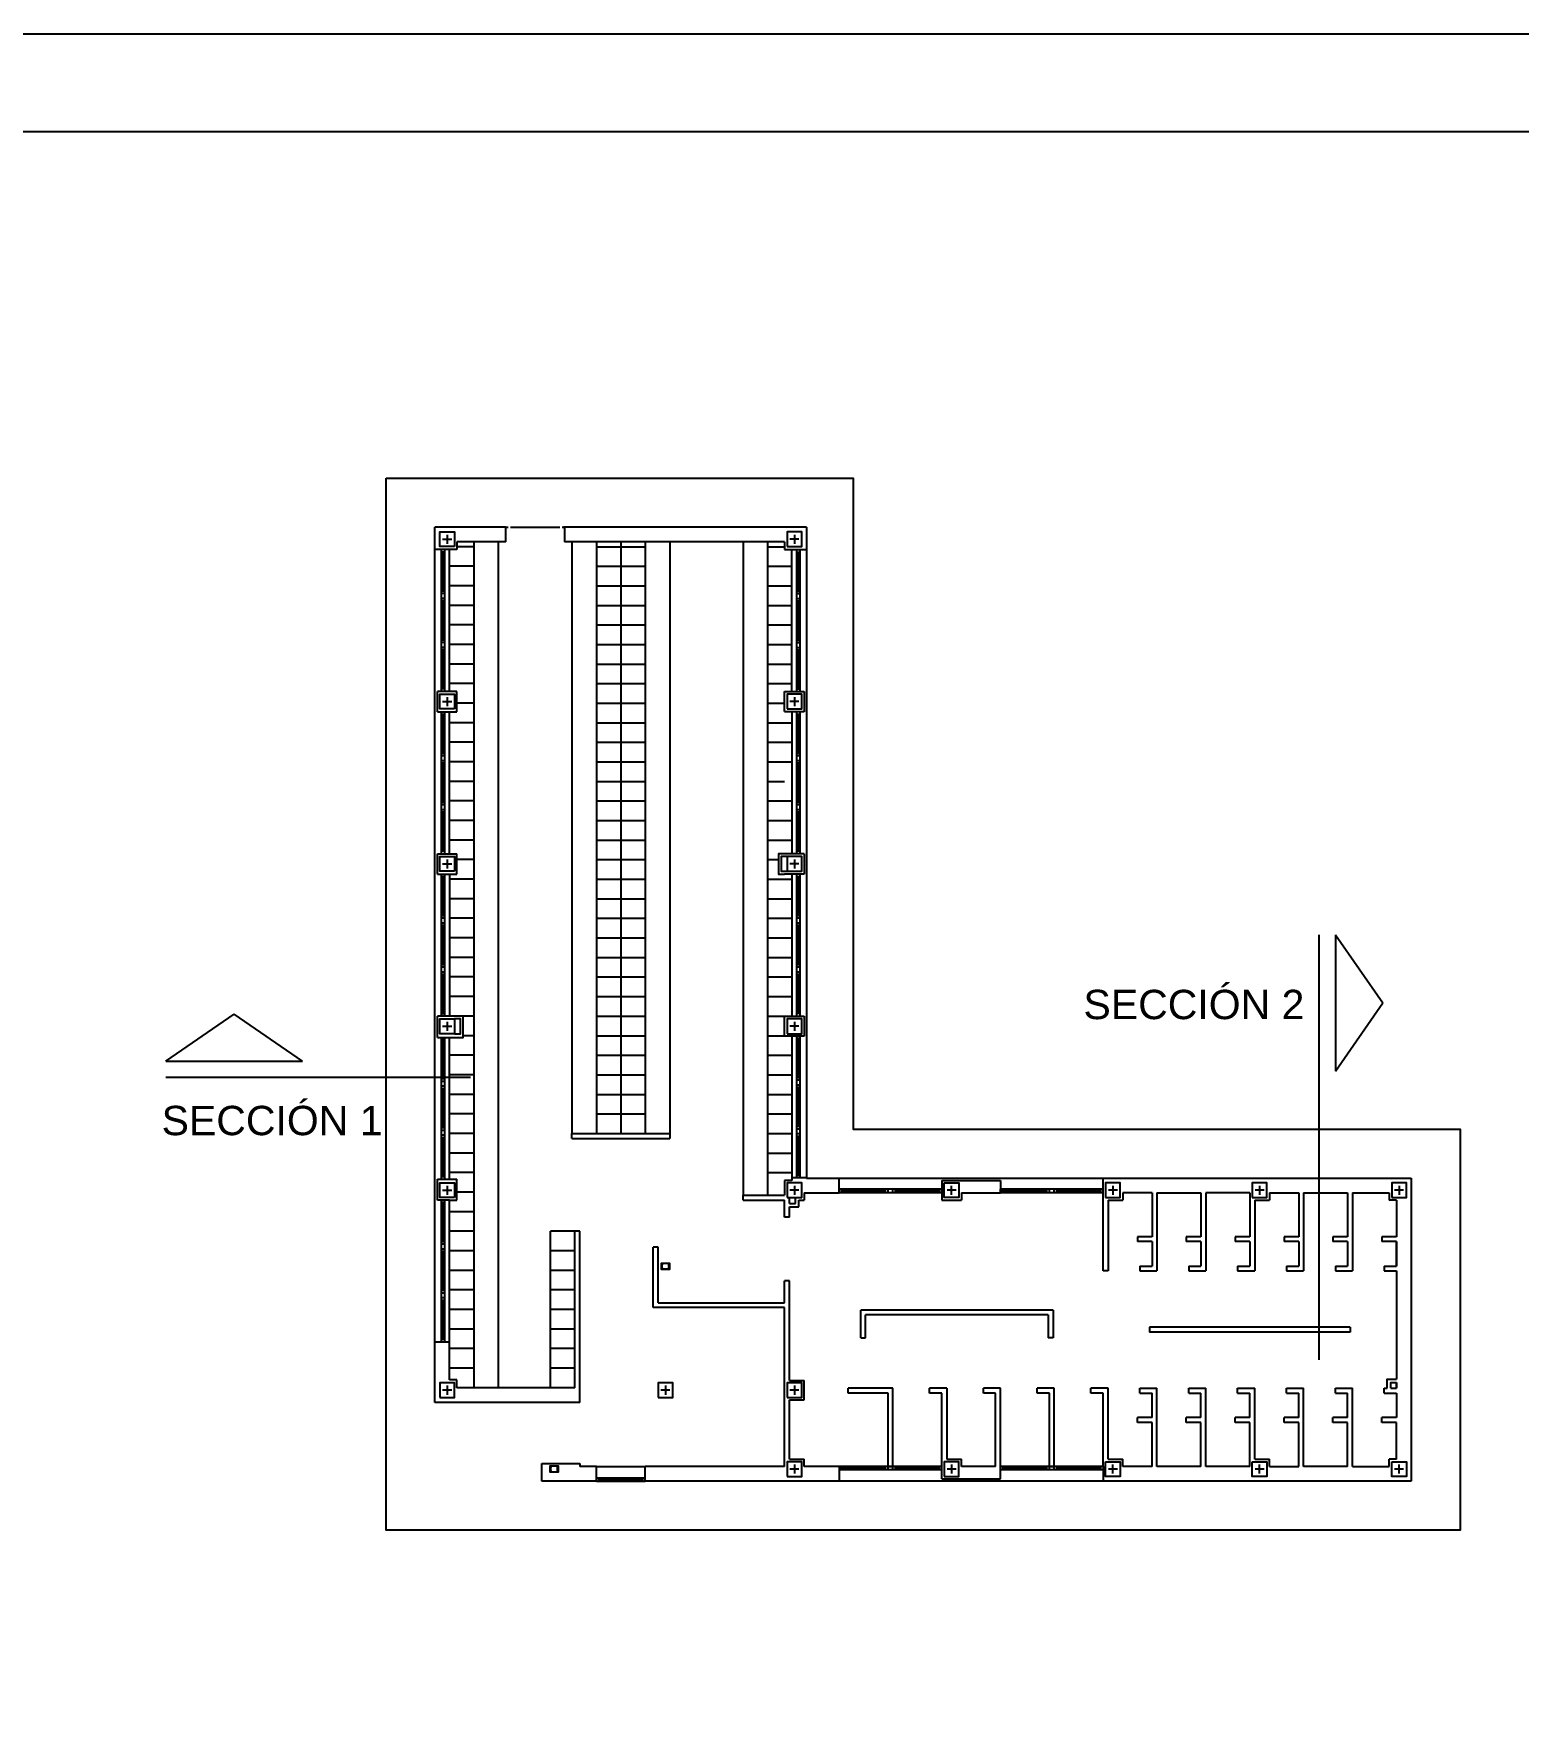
# Model space of a CAD drawing. Header units: millimetres. Extents: x 329.7 to 341.5, y 196.8 to 208.7.
# Drawn here: x 333.198 to 336.233, y 205.221 to 208.676 of the extents above; entities that cross this region are included whole.
import ezdxf
from ezdxf.enums import TextEntityAlignment as Align

# ---------------------------------------------------------------- set-up
doc = ezdxf.new("R2010")
doc.units = ezdxf.units.MM
for name, color, linetype in [('015', 1, 'Continuous'), ('07', 6, 'Continuous'), ('Albañilería', 4, 'Continuous'), ('CIANO', 4, 'Continuous'), ('LINEA', 3, 'Continuous'), ('MUROS', 2, 'Continuous'), ('PILARES', 2, 'Continuous'), ('VENTANAS', 9, 'Continuous')]:
    doc.layers.add(name, color=color, linetype=linetype)
doc.styles.add('SMALL', font='ARIAL.TTF', dxfattribs={"height": 0.1})

# ---------------------------------------------------------------- blocks, each defined once
blk = doc.blocks.new('UPN160')
blk.add_lwpolyline([(-20, 149), (-60, 152, -0.391021), (-65, 157), (-65, 160), (0, 160), (0, 0), (-65, 0), (-65, 3, -0.391021), (-60, 8), (-20, 11, 0.391021), (-10, 22), (-10, 138, 0.391021)], format="xyb", close=True)
blk = doc.blocks.new('A$C64186889')
at = {"layer": 'PILARES', "linetype": 'Continuous', "ltscale": 0.07}
for p, q in [((0.243, 0.15), (0.057, 0.15)), ((0.15, 0.243), (0.15, 0.057))]:
    blk.add_line(p, q, dxfattribs=at)
blk.add_lwpolyline([(0, 0), (0.3, 0), (0.3, 0.3), (0, 0.3)], close=True, dxfattribs=at)

msp = doc.modelspace()

# ---------------------------------------------------------------- linework, layer by layer
for p, q in [((334.098, 207.6271), (334.063, 207.6271)), ((334.698, 207.6271), (334.733, 207.6271)), ((334.098, 207.5871), (334.048, 207.5871)), ((334.698, 207.5871), (334.748, 207.5871)), ((334.098, 207.5471), (334.048, 207.5471)), ((334.698, 207.5471), (334.748, 207.5471)), ((334.098, 207.5071), (334.048, 207.5071)), ((334.698, 207.5071), (334.748, 207.5071)), ((334.098, 207.4671), (334.048, 207.4671)), ((334.698, 207.4671), (334.748, 207.4671)), ((334.098, 207.4271), (334.048, 207.4271)), ((334.698, 207.4271), (334.748, 207.4271)), ((334.098, 207.3871), (334.048, 207.3871)), ((334.698, 207.3871), (334.748, 207.3871)), ((334.098, 207.3471), (334.048, 207.3471)), ((334.698, 207.3471), (334.748, 207.3471)), ((334.098, 207.3071), (334.063, 207.3071)), ((334.698, 207.3071), (334.733, 207.3071)), ((334.098, 207.2671), (334.048, 207.2671)), ((334.698, 207.2671), (334.748, 207.2671)), ((334.098, 207.2271), (334.048, 207.2271)), ((334.698, 207.2271), (334.748, 207.2271)), ((334.098, 207.1871), (334.048, 207.1871)), ((334.698, 207.1871), (334.748, 207.1871)), ((334.098, 207.1471), (334.048, 207.1471)), ((334.698, 207.1471), (334.733, 207.1471)), ((334.098, 207.1071), (334.048, 207.1071)), ((334.698, 207.1071), (334.748, 207.1071)), ((334.098, 207.0671), (334.048, 207.0671)), ((334.098, 207.0671), (334.048, 207.0671)), ((334.698, 207.0671), (334.748, 207.0671)), ((334.098, 207.0271), (334.048, 207.0271)), ((334.098, 207.0271), (334.048, 207.0271)), ((334.698, 207.0271), (334.748, 207.0271)), ((334.098, 206.9871), (334.063, 206.9871)), ((334.698, 206.9871), (334.7205, 206.9871)), ((334.098, 206.9471), (334.048, 206.9471)), ((334.698, 206.9471), (334.748, 206.9471)), ((334.098, 206.9071), (334.048, 206.9071)), ((334.698, 206.9071), (334.748, 206.9071)), ((334.098, 206.8671), (334.048, 206.8671)), ((334.698, 206.8671), (334.748, 206.8671)), ((334.098, 206.8271), (334.048, 206.8271)), ((334.698, 206.8271), (334.748, 206.8271)), ((334.098, 206.7871), (334.048, 206.7871)), ((334.698, 206.7871), (334.748, 206.7871)), ((334.098, 206.7471), (334.048, 206.7471)), ((334.698, 206.7471), (334.748, 206.7471)), ((334.098, 206.7071), (334.048, 206.7071)), ((334.698, 206.7071), (334.748, 206.7071)), ((334.098, 206.6671), (334.048, 206.6671)), ((334.698, 206.6671), (334.733, 206.6671)), ((334.098, 206.6271), (334.0755, 206.6271)), ((334.698, 206.6271), (334.733, 206.6271)), ((334.098, 206.5871), (334.048, 206.5871)), ((334.698, 206.5871), (334.748, 206.5871)), ((334.098, 206.5471), (334.048, 206.5471)), ((334.698, 206.5471), (334.748, 206.5471)), ((334.098, 206.5071), (334.048, 206.5071)), ((334.698, 206.5071), (334.748, 206.5071)), ((334.098, 206.4671), (334.048, 206.4671)), ((334.698, 206.4671), (334.748, 206.4671)), ((334.098, 206.4271), (334.048, 206.4271)), ((334.698, 206.4271), (334.748, 206.4271)), ((334.098, 206.3871), (334.048, 206.3871)), ((334.698, 206.3871), (334.748, 206.3871)), ((334.098, 206.3471), (334.048, 206.3471)), ((334.698, 206.3471), (334.748, 206.3471)), ((334.098, 206.3071), (334.063, 206.3071)), ((334.098, 206.2671), (334.048, 206.2671)), ((334.098, 206.2271), (334.048, 206.2271)), ((334.098, 206.1871), (334.048, 206.1871)), ((334.098, 206.1471), (334.048, 206.1471)), ((334.098, 206.1071), (334.048, 206.1071)), ((334.098, 206.0671), (334.048, 206.0671)), ((334.098, 206.0271), (334.048, 206.0271)), ((334.098, 206.0271), (334.048, 206.0271)), ((334.098, 205.9871), (334.048, 205.9871)), ((334.098, 205.9471), (334.048, 205.9471))]:
    msp.add_line(p, q)
at = {"linetype": 'Continuous'}
for p, q in [((334.098, 205.9071), (334.098, 207.6372)), ((334.148, 205.9071), (334.148, 207.6372)), ((334.298, 207.6372), (334.298, 206.4271)), ((334.348, 207.6372), (334.348, 206.4271)), ((334.348, 207.6271), (334.448, 207.6271)), ((334.398, 207.6372), (334.398, 206.4271)), ((334.448, 207.6372), (334.448, 206.4271)), ((334.498, 207.6372), (334.498, 206.4271)), ((334.648, 207.6372), (334.648, 206.3009)), ((334.698, 207.6372), (334.698, 206.3009)), ((334.348, 207.5871), (334.448, 207.5871)), ((334.348, 207.5471), (334.448, 207.5471)), ((334.348, 207.5071), (334.448, 207.5071)), ((334.348, 207.4671), (334.448, 207.4671)), ((334.348, 207.4271), (334.448, 207.4271)), ((334.348, 207.3871), (334.448, 207.3871)), ((334.348, 207.3471), (334.448, 207.3471)), ((334.348, 207.3071), (334.448, 207.3071)), ((334.348, 207.2671), (334.448, 207.2671)), ((334.348, 207.2271), (334.448, 207.2271)), ((334.348, 207.1871), (334.448, 207.1871)), ((334.348, 207.1471), (334.448, 207.1471)), ((334.348, 207.1071), (334.448, 207.1071)), ((334.348, 207.0671), (334.448, 207.0671)), ((334.348, 207.0271), (334.448, 207.0271)), ((334.348, 206.9871), (334.448, 206.9871)), ((334.348, 206.9471), (334.448, 206.9471)), ((334.348, 206.9071), (334.448, 206.9071)), ((334.348, 206.8671), (334.448, 206.8671)), ((334.348, 206.8271), (334.448, 206.8271)), ((334.348, 206.7871), (334.448, 206.7871)), ((334.348, 206.7471), (334.448, 206.7471)), ((334.348, 206.7071), (334.448, 206.7071)), ((334.348, 206.6671), (334.448, 206.6671)), ((334.348, 206.6271), (334.448, 206.6271)), ((334.348, 206.5871), (334.448, 206.5871)), ((334.348, 206.5471), (334.448, 206.5471)), ((334.348, 206.5071), (334.448, 206.5071)), ((334.348, 206.4671), (334.448, 206.4671)), ((334.3043, 206.2271), (334.2543, 206.2271)), ((334.2543, 205.9071), (334.2543, 206.2271)), ((334.3043, 206.1871), (334.2543, 206.1871)), ((334.3043, 206.1471), (334.2543, 206.1471)), ((334.3043, 206.1071), (334.2543, 206.1071)), ((334.3043, 206.0671), (334.2543, 206.0671)), ((334.3043, 206.0271), (334.2543, 206.0271)), ((334.3043, 205.9871), (334.2543, 205.9871)), ((334.3043, 205.9471), (334.2543, 205.9471))]:
    msp.add_line(p, q, dxfattribs=at)
at = {"layer": '015'}
msp.add_lwpolyline([(329.6562, 196.796), (329.6562, 208.676), (341.5362, 208.676), (341.5362, 196.796)], close=True, dxfattribs=at)
at = {"layer": '07'}
msp.add_lwpolyline([(330.1562, 196.996), (330.1562, 208.476), (341.3362, 208.476), (341.3362, 196.996)], close=True, dxfattribs=at)
at = {"layer": 'Albañilería'}
for p, q in [((335.8261, 205.9641), (335.8261, 206.8336)), ((335.8598, 206.8336), (335.9561, 206.6941)), ((335.8598, 206.8336), (335.8598, 206.5545)), ((335.8598, 206.5545), (335.9561, 206.6941)), ((333.4679, 206.5751), (333.6074, 206.6714)), ((333.7469, 206.5751), (333.6074, 206.6714)), ((333.4679, 206.5751), (333.7469, 206.5751)), ((334.0904, 206.5414), (333.4679, 206.5414))]:
    msp.add_line(p, q, dxfattribs=at)
at = {"layer": 'LINEA', "linetype": 'Continuous', "ltscale": 0.07}
for p, q in [((334.163, 207.6672), (334.168, 207.6672)), ((334.1724, 207.6672), (334.2736, 207.6672)), ((334.2781, 207.6672), (334.2831, 207.6672)), ((334.018, 206.0008), (334.018, 207.6212)), ((334.048, 207.3311), (334.048, 207.6212)), ((334.748, 207.3311), (334.748, 207.6212)), ((334.778, 207.6212), (334.778, 206.3359)), ((334.048, 206.9992), (334.048, 207.2892)), ((334.748, 207.2892), (334.748, 206.9992)), ((334.048, 206.9572), (334.048, 206.6672)), ((334.748, 206.9572), (334.748, 206.6672)), ((334.048, 206.3335), (334.048, 206.6235)), ((334.748, 206.6261), (334.748, 206.3361)), ((334.8444, 206.3359), (335.3845, 206.3359)), ((334.048, 206.0008), (334.048, 206.2909)), ((334.048, 206.0008), (334.048, 206.2909)), ((334.348, 205.7459), (334.448, 205.7459))]:
    msp.add_line(p, q, dxfattribs=at)
at = {"layer": 'LINEA'}
msp.add_line((335.3845, 205.7159), (334.8444, 205.7159), dxfattribs=at)
msp.add_lwpolyline([(333.918, 207.7672), (334.873, 207.7672), (334.873, 206.4359), (336.1145, 206.4359), (336.1145, 205.6159), (333.918, 205.6159), (333.918, 207.7672)], dxfattribs=at)
at = {"layer": 'MUROS'}
for p, q in [((334.163, 207.6672), (334.018, 207.6672)), ((334.018, 207.6212), (334.018, 207.6672)), ((334.778, 207.6672), (334.2806, 207.6672)), ((334.778, 207.6672), (334.778, 207.6212)), ((334.163, 207.6372), (334.063, 207.6372)), ((334.733, 207.6372), (334.2831, 207.6372)), ((334.023, 207.2892), (334.023, 207.3311)), ((334.773, 207.3311), (334.773, 207.2892)), ((334.023, 206.9572), (334.023, 206.9992)), ((334.773, 206.9992), (334.773, 206.9572)), ((334.023, 206.6235), (334.023, 206.6672)), ((334.298, 206.4171), (334.298, 206.4271)), ((334.298, 206.4271), (334.498, 206.4271)), ((334.298, 206.4171), (334.498, 206.4171)), ((334.498, 206.4271), (334.498, 206.4171)), ((334.023, 206.2909), (334.023, 206.3335)), ((334.748, 206.3361), (334.748, 206.3309)), ((334.778, 206.3361), (334.778, 206.3359)), ((334.778, 206.3359), (334.8444, 206.3359)), ((335.3845, 206.3359), (336.0145, 206.3359)), ((335.3845, 206.1459), (335.3845, 206.3359)), ((336.0145, 206.3359), (336.0145, 205.7159)), ((334.648, 206.2909), (334.648, 206.3009)), ((334.648, 206.3009), (334.733, 206.3009)), ((334.733, 206.3309), (334.733, 206.3009)), ((334.773, 206.3059), (334.8444, 206.3059)), ((335.4245, 206.3059), (335.4245, 206.2909)), ((335.4845, 206.3059), (335.4845, 206.2159)), ((335.4945, 206.3059), (335.5845, 206.3059)), ((335.4945, 206.3059), (335.4945, 206.1459)), ((335.5845, 206.3059), (335.5845, 206.2159)), ((335.5945, 206.3059), (335.5945, 206.1459)), ((335.6845, 206.3059), (335.6845, 206.2159)), ((335.7245, 206.3059), (335.7245, 206.2909)), ((335.7245, 206.3059), (335.7845, 206.3059)), ((335.7845, 206.3059), (335.7845, 206.2159)), ((335.7945, 206.3059), (335.8845, 206.3059)), ((335.8845, 206.3059), (335.8845, 206.2159)), ((335.8945, 206.3059), (335.9695, 206.3059)), ((335.8945, 206.3059), (335.8945, 206.1459)), ((334.648, 206.2909), (334.733, 206.2909)), ((334.733, 206.2559), (334.733, 206.2909)), ((334.743, 206.2839), (334.743, 206.2959)), ((334.743, 206.2559), (334.743, 206.2769)), ((334.755, 206.2839), (334.755, 206.2959)), ((334.762, 206.2769), (334.762, 206.2909)), ((335.3945, 206.2909), (335.4245, 206.2909)), ((335.3945, 206.2909), (335.3945, 206.1459)), ((335.6945, 206.2909), (335.7245, 206.2909)), ((335.6945, 206.2909), (335.6945, 206.1459)), ((335.9845, 206.2909), (335.9845, 206.2159)), ((334.743, 206.2559), (334.733, 206.2559)), ((334.3143, 206.2275), (334.3043, 206.2275)), ((334.3043, 205.9071), (334.3043, 206.2275)), ((334.3043, 205.9071), (334.3043, 206.2275)), ((334.3143, 205.8771), (334.3143, 206.2275)), ((334.4743, 206.1949), (334.4643, 206.1949)), ((334.4643, 206.0709), (334.4643, 206.1949)), ((334.4743, 206.0809), (334.4743, 206.1949)), ((335.4845, 206.2159), (335.4545, 206.2159)), ((335.4545, 206.2159), (335.4545, 206.2059)), ((335.4845, 206.2059), (335.4545, 206.2059)), ((335.4845, 206.2059), (335.4845, 206.1559)), ((335.5845, 206.2159), (335.5545, 206.2159)), ((335.5545, 206.2159), (335.5545, 206.2059)), ((335.5845, 206.2059), (335.5545, 206.2059)), ((335.5845, 206.2059), (335.5845, 206.1559)), ((335.6845, 206.2159), (335.6545, 206.2159)), ((335.6545, 206.2159), (335.6545, 206.2059)), ((335.6845, 206.2059), (335.6545, 206.2059)), ((335.6845, 206.2059), (335.6845, 206.1559)), ((335.7845, 206.2159), (335.7545, 206.2159)), ((335.7545, 206.2159), (335.7545, 206.2059)), ((335.7845, 206.2059), (335.7545, 206.2059)), ((335.7845, 206.2059), (335.7845, 206.1559)), ((335.8845, 206.2159), (335.8545, 206.2159)), ((335.8545, 206.2159), (335.8545, 206.2059)), ((335.8845, 206.2059), (335.8545, 206.2059)), ((335.8845, 206.2059), (335.8845, 206.1559)), ((335.9845, 206.2159), (335.9545, 206.2159)), ((335.9545, 206.2159), (335.9545, 206.2059)), ((335.9845, 206.2059), (335.9545, 206.2059)), ((335.9845, 206.2059), (335.9845, 206.1559)), ((335.9845, 206.1559), (335.9845, 206.2059)), ((334.733, 206.0809), (334.733, 206.1259)), ((334.743, 206.1259), (334.733, 206.1259)), ((334.743, 205.9221), (334.743, 206.1259)), ((335.3945, 206.1459), (335.3845, 206.1459)), ((335.4595, 206.1559), (335.4845, 206.1559)), ((335.4595, 206.1559), (335.4595, 206.1459)), ((335.4595, 206.1459), (335.4945, 206.1459)), ((335.5595, 206.1559), (335.5845, 206.1559)), ((335.5595, 206.1559), (335.5595, 206.1459)), ((335.5595, 206.1459), (335.5945, 206.1459)), ((335.6595, 206.1559), (335.6845, 206.1559)), ((335.6595, 206.1559), (335.6595, 206.1459)), ((335.6595, 206.1459), (335.6945, 206.1459)), ((335.7595, 206.1559), (335.7845, 206.1559)), ((335.7595, 206.1559), (335.7595, 206.1459)), ((335.7595, 206.1459), (335.7945, 206.1459)), ((335.8595, 206.1559), (335.8845, 206.1559)), ((335.8595, 206.1559), (335.8595, 206.1459)), ((335.8595, 206.1459), (335.8945, 206.1459)), ((335.9595, 206.1559), (335.9845, 206.1559)), ((335.9595, 206.1559), (335.9595, 206.1459)), ((335.9595, 206.1459), (335.9845, 206.1459)), ((335.9845, 206.1459), (335.9845, 205.9249)), ((334.733, 206.0709), (334.4643, 206.0709)), ((334.4743, 206.0809), (334.733, 206.0809)), ((334.733, 205.7459), (334.733, 206.0709)), ((334.8887, 206.0094), (334.8887, 206.0659)), ((335.282, 206.0659), (334.8887, 206.0659)), ((334.8987, 206.0094), (334.8987, 206.0559)), ((335.272, 206.0559), (334.8987, 206.0559)), ((335.272, 206.0559), (335.272, 206.0094)), ((335.282, 206.0659), (335.282, 206.0094)), ((335.4795, 206.0309), (335.4795, 206.0209)), ((335.8895, 206.0309), (335.4795, 206.0309)), ((335.8895, 206.0209), (335.4795, 206.0209)), ((335.8895, 206.0309), (335.8895, 206.0209)), ((334.018, 205.8771), (334.018, 206.0008)), ((334.8887, 206.0094), (334.8987, 206.0094)), ((335.282, 206.0094), (335.272, 206.0094)), ((334.743, 205.9221), (334.773, 205.9221)), ((334.773, 205.8821), (334.773, 205.9221)), ((335.9845, 205.9179), (335.9845, 205.9059)), ((335.9845, 205.9059), (335.9845, 205.9179)), ((334.3043, 205.9071), (334.063, 205.9071)), ((334.9545, 205.9059), (334.8633, 205.9059)), ((334.8633, 205.8959), (334.8633, 205.9059)), ((334.9445, 205.8959), (334.8633, 205.8959)), ((334.9445, 205.7459), (334.9445, 205.8959)), ((334.9545, 205.7459), (334.9545, 205.9059)), ((335.0645, 205.9059), (335.0295, 205.9059)), ((335.0295, 205.8959), (335.0295, 205.9059)), ((335.0545, 205.8959), (335.0295, 205.8959)), ((335.0545, 205.7209), (335.0545, 205.8959)), ((335.1745, 205.9059), (335.1395, 205.9059)), ((335.1395, 205.8959), (335.1395, 205.9059)), ((335.1645, 205.8959), (335.1395, 205.8959)), ((335.1645, 205.7459), (335.1645, 205.8959)), ((335.1745, 205.7209), (335.1745, 205.9059)), ((335.2845, 205.9059), (335.2495, 205.9059)), ((335.2495, 205.8959), (335.2495, 205.9059)), ((335.2745, 205.8959), (335.2495, 205.8959)), ((335.2745, 205.7459), (335.2745, 205.8959)), ((335.2845, 205.7459), (335.2845, 205.9059)), ((335.3945, 205.9059), (335.3595, 205.9059)), ((335.3595, 205.8959), (335.3595, 205.9059)), ((335.3845, 205.8959), (335.3595, 205.8959)), ((335.3845, 205.7459), (335.3845, 205.8959)), ((335.3945, 205.7609), (335.3945, 205.9059)), ((335.4595, 205.9059), (335.4945, 205.9059)), ((335.4595, 205.8959), (335.4595, 205.9059)), ((335.4595, 205.8959), (335.4845, 205.8959)), ((335.4845, 205.8459), (335.4845, 205.8959)), ((335.4945, 205.7459), (335.4945, 205.9059)), ((335.5595, 205.9059), (335.5945, 205.9059)), ((335.5595, 205.8959), (335.5595, 205.9059)), ((335.5595, 205.8959), (335.5845, 205.8959)), ((335.5845, 205.8459), (335.5845, 205.8959)), ((335.5945, 205.7459), (335.5945, 205.9059)), ((335.6595, 205.9059), (335.6945, 205.9059)), ((335.6595, 205.8959), (335.6595, 205.9059)), ((335.6595, 205.8959), (335.6845, 205.8959)), ((335.6845, 205.8459), (335.6845, 205.8959)), ((335.6945, 205.7609), (335.6945, 205.9059)), ((335.7595, 205.9059), (335.7945, 205.9059)), ((335.7595, 205.8959), (335.7595, 205.9059)), ((335.7595, 205.8959), (335.7845, 205.8959)), ((335.7845, 205.8459), (335.7845, 205.8959)), ((335.8595, 205.9059), (335.8945, 205.9059)), ((335.8595, 205.8959), (335.8595, 205.9059)), ((335.8595, 205.8959), (335.8845, 205.8959)), ((335.8845, 205.8459), (335.8845, 205.8959)), ((335.8945, 205.7459), (335.8945, 205.9059)), ((335.9595, 205.9059), (335.9655, 205.9059)), ((335.9595, 205.8959), (335.9595, 205.9059)), ((335.9595, 205.8959), (335.9845, 205.8959)), ((335.9725, 205.9059), (335.9845, 205.9059)), ((335.9845, 205.8959), (335.9845, 205.8459)), ((334.3143, 205.8771), (334.018, 205.8771)), ((334.743, 205.8821), (334.773, 205.8821)), ((334.743, 205.7609), (334.743, 205.8821)), ((335.4845, 205.8459), (335.4545, 205.8459)), ((335.4545, 205.8359), (335.4545, 205.8459)), ((335.4845, 205.8359), (335.4545, 205.8359)), ((335.4845, 205.7459), (335.4845, 205.8359)), ((335.5845, 205.8459), (335.5545, 205.8459)), ((335.5545, 205.8359), (335.5545, 205.8459)), ((335.5845, 205.8359), (335.5545, 205.8359)), ((335.5845, 205.7459), (335.5845, 205.8359)), ((335.6845, 205.8459), (335.6545, 205.8459)), ((335.6545, 205.8359), (335.6545, 205.8459)), ((335.6845, 205.8359), (335.6545, 205.8359)), ((335.6845, 205.7459), (335.6845, 205.8359)), ((335.7845, 205.8459), (335.7545, 205.8459)), ((335.7545, 205.8359), (335.7545, 205.8459)), ((335.7845, 205.8359), (335.7545, 205.8359)), ((335.7845, 205.7459), (335.7845, 205.8359)), ((335.8845, 205.8459), (335.8545, 205.8459)), ((335.8545, 205.8359), (335.8545, 205.8459)), ((335.8845, 205.8359), (335.8545, 205.8359)), ((335.8845, 205.7459), (335.8845, 205.8359)), ((335.9845, 205.8459), (335.9545, 205.8459)), ((335.9545, 205.8359), (335.9545, 205.8459)), ((335.9845, 205.8359), (335.9545, 205.8359)), ((335.9845, 205.7609), (335.9845, 205.8359)), ((334.2366, 205.7159), (334.2366, 205.7524)), ((334.348, 205.7459), (334.3143, 205.7459)), ((334.733, 205.7459), (334.448, 205.7459)), ((334.8444, 205.7459), (334.773, 205.7459)), ((335.3945, 205.7609), (335.4245, 205.7609)), ((335.4245, 205.7459), (335.4245, 205.7609)), ((335.5845, 205.7459), (335.4945, 205.7459)), ((335.6945, 205.7609), (335.7245, 205.7609)), ((335.7245, 205.7459), (335.7245, 205.7609)), ((335.7245, 205.7459), (335.7845, 205.7459)), ((335.8845, 205.7459), (335.7945, 205.7459)), ((335.8945, 205.7459), (335.9695, 205.7459)), ((334.348, 205.7159), (334.2366, 205.7159)), ((334.8444, 205.7159), (334.448, 205.7159)), ((336.0145, 205.7159), (335.3845, 205.7159))]:
    msp.add_line(p, q, dxfattribs=at)
at = {"layer": 'MUROS', "linetype": 'Continuous', "ltscale": 0.07}
for p, q in [((334.163, 207.6372), (334.163, 207.6672)), ((334.2831, 207.6672), (334.2831, 207.6372)), ((334.063, 207.6212), (334.018, 207.6212)), ((334.063, 207.6372), (334.063, 207.6212)), ((334.733, 207.6372), (334.733, 207.6212)), ((334.733, 207.6212), (334.778, 207.6212)), ((334.063, 207.3311), (334.023, 207.3311)), ((334.063, 207.2892), (334.063, 207.3311)), ((334.733, 207.3311), (334.773, 207.3311)), ((334.733, 207.2902), (334.733, 207.3311)), ((334.023, 207.2892), (334.063, 207.2892)), ((334.773, 207.2892), (334.733, 207.2892)), ((334.023, 206.9992), (334.063, 206.9992)), ((334.063, 206.9572), (334.063, 206.9992)), ((334.773, 206.9992), (334.733, 206.9992)), ((334.023, 206.9572), (334.063, 206.9572)), ((334.773, 206.9572), (334.733, 206.9572)), ((334.063, 206.6672), (334.023, 206.6672)), ((334.063, 206.6672), (334.063, 206.6672)), ((334.733, 206.6672), (334.733, 206.6672)), ((334.733, 206.6672), (334.773, 206.6672)), ((334.733, 206.6262), (334.733, 206.6672)), ((334.773, 206.6672), (334.773, 206.6262)), ((334.023, 206.6235), (334.063, 206.6235)), ((334.063, 206.6235), (334.063, 206.6235)), ((334.773, 206.6262), (334.733, 206.6262)), ((334.733, 206.6262), (334.733, 206.6262)), ((334.023, 206.3335), (334.063, 206.3335)), ((334.063, 206.2909), (334.063, 206.3335)), ((334.778, 206.3361), (334.748, 206.3361)), ((334.8444, 206.3059), (334.8444, 206.3359)), ((334.748, 206.3309), (334.733, 206.3309)), ((334.773, 206.3059), (334.773, 206.2909)), ((335.0545, 206.3309), (335.1745, 206.3309)), ((335.0545, 206.3309), (335.0545, 206.2909)), ((335.0945, 206.3059), (335.1745, 206.3059)), ((335.0945, 206.3059), (335.0945, 206.2909)), ((335.1745, 206.3309), (335.1745, 206.3059)), ((335.4845, 206.3059), (335.4245, 206.3059)), ((335.6845, 206.3059), (335.5945, 206.3059)), ((335.7945, 206.3059), (335.7945, 206.1459)), ((335.9695, 206.3059), (335.9695, 206.2909)), ((334.048, 206.2909), (334.023, 206.2909)), ((334.048, 206.2909), (334.048, 206.2909)), ((334.048, 206.2909), (334.063, 206.2909)), ((334.743, 206.2959), (334.755, 206.2959)), ((334.743, 206.2839), (334.755, 206.2839)), ((334.743, 206.2769), (334.762, 206.2769)), ((334.762, 206.2909), (334.773, 206.2909)), ((335.0545, 206.2909), (335.0945, 206.2909)), ((335.9845, 206.2909), (335.9695, 206.2909)), ((334.018, 206.0008), (334.048, 206.0008)), ((334.048, 205.9231), (334.048, 206.0008)), ((334.063, 205.9231), (334.048, 205.9231)), ((334.063, 205.9071), (334.063, 205.9231)), ((335.0645, 205.9059), (335.0645, 205.7609)), ((335.7945, 205.7459), (335.7945, 205.9059)), ((335.9725, 205.9059), (335.9845, 205.9059)), ((334.2366, 205.7524), (334.3143, 205.7524)), ((334.3143, 205.7524), (334.3143, 205.7459)), ((334.348, 205.7159), (334.348, 205.7459)), ((334.448, 205.7159), (334.448, 205.7459)), ((334.743, 205.7609), (334.773, 205.7609)), ((334.773, 205.7459), (334.773, 205.7609)), ((334.8444, 205.7459), (334.8444, 205.7159)), ((334.9445, 205.7459), (334.9545, 205.7459)), ((335.0645, 205.7609), (335.0945, 205.7609)), ((335.0945, 205.7459), (335.0945, 205.7609)), ((335.1645, 205.7459), (335.0945, 205.7459)), ((335.2745, 205.7459), (335.2845, 205.7459)), ((335.3845, 205.7459), (335.3845, 205.7159)), ((335.4845, 205.7459), (335.4245, 205.7459)), ((335.6845, 205.7459), (335.5945, 205.7459)), ((335.9695, 205.7459), (335.9695, 205.7609)), ((335.9845, 205.7609), (335.9695, 205.7609)), ((335.0545, 205.7209), (335.1745, 205.7209))]:
    msp.add_line(p, q, dxfattribs=at)
for points in [[(334.733, 206.9992), (334.7205, 206.9992), (334.7205, 206.9572), (334.733, 206.9572)], [(334.738, 206.9932), (334.726, 206.9932), (334.726, 206.9632), (334.738, 206.9632)], [(334.058, 206.6312), (334.07, 206.6312), (334.07, 206.6612), (334.058, 206.6612)], [(334.063, 206.6235), (334.0755, 206.6235), (334.0755, 206.6672), (334.063, 206.6672)], [(335.9655, 205.9059), (335.9655, 205.9249), (335.9845, 205.9249)], [(335.9725, 205.9059), (335.9725, 205.9179), (335.9845, 205.9179)]]:
    msp.add_lwpolyline(points, dxfattribs=at)
at = {"layer": 'VENTANAS', "linetype": 'Continuous', "ltscale": 0.07}
for p, q in [((334.031, 207.3311), (334.031, 207.6212)), ((334.038, 207.6162), (334.031, 207.6162)), ((334.0345, 207.5361), (334.0345, 207.6162)), ((334.038, 207.3311), (334.038, 207.6212)), ((334.758, 207.3311), (334.758, 207.6212)), ((334.758, 207.6162), (334.765, 207.6162)), ((334.7615, 207.5361), (334.7615, 207.6162)), ((334.765, 207.3311), (334.765, 207.6212)), ((334.038, 207.5361), (334.031, 207.5361)), ((334.038, 207.5311), (334.031, 207.5311)), ((334.038, 207.5211), (334.031, 207.5211)), ((334.038, 207.5161), (334.031, 207.5161)), ((334.0345, 207.4361), (334.0345, 207.5161)), ((334.758, 207.5361), (334.765, 207.5361)), ((334.758, 207.5311), (334.765, 207.5311)), ((334.758, 207.5211), (334.765, 207.5211)), ((334.758, 207.5161), (334.765, 207.5161)), ((334.7615, 207.4361), (334.7615, 207.5161)), ((334.038, 207.4361), (334.031, 207.4361)), ((334.038, 207.4311), (334.031, 207.4311)), ((334.038, 207.4211), (334.031, 207.4211)), ((334.038, 207.4161), (334.031, 207.4161)), ((334.0345, 207.3361), (334.0345, 207.4161)), ((334.758, 207.4361), (334.765, 207.4361)), ((334.758, 207.4311), (334.765, 207.4311)), ((334.758, 207.4211), (334.765, 207.4211)), ((334.758, 207.4161), (334.765, 207.4161)), ((334.7615, 207.3361), (334.7615, 207.4161)), ((334.038, 207.3361), (334.031, 207.3361)), ((334.758, 207.3361), (334.765, 207.3361)), ((334.031, 206.9991), (334.031, 207.2892)), ((334.038, 207.2842), (334.031, 207.2842)), ((334.0345, 207.2041), (334.0345, 207.2842)), ((334.038, 206.9991), (334.038, 207.2892)), ((334.758, 206.9991), (334.758, 207.2892)), ((334.765, 207.2842), (334.758, 207.2842)), ((334.7615, 207.2041), (334.7615, 207.2842)), ((334.765, 206.9991), (334.765, 207.2892)), ((334.038, 207.2041), (334.031, 207.2041)), ((334.038, 207.1991), (334.031, 207.1991)), ((334.765, 207.2041), (334.758, 207.2041)), ((334.765, 207.1991), (334.758, 207.1991)), ((334.038, 207.1891), (334.031, 207.1891)), ((334.038, 207.1841), (334.031, 207.1841)), ((334.0345, 207.1041), (334.0345, 207.1841)), ((334.765, 207.1891), (334.758, 207.1891)), ((334.765, 207.1841), (334.758, 207.1841)), ((334.7615, 207.1041), (334.7615, 207.1841)), ((334.038, 207.1041), (334.031, 207.1041)), ((334.038, 207.0991), (334.031, 207.0991)), ((334.765, 207.1041), (334.758, 207.1041)), ((334.765, 207.0991), (334.758, 207.0991)), ((334.038, 207.0891), (334.031, 207.0891)), ((334.038, 207.0841), (334.031, 207.0841)), ((334.0345, 207.0041), (334.0345, 207.0841)), ((334.765, 207.0891), (334.758, 207.0891)), ((334.765, 207.0841), (334.758, 207.0841)), ((334.7615, 207.0041), (334.7615, 207.0841)), ((334.038, 207.0041), (334.031, 207.0041)), ((334.765, 207.0041), (334.758, 207.0041)), ((334.031, 206.6671), (334.031, 206.9572)), ((334.038, 206.6671), (334.038, 206.9572)), ((334.758, 206.6672), (334.758, 206.9572)), ((334.765, 206.6672), (334.765, 206.9572)), ((334.038, 206.9522), (334.031, 206.9522)), ((334.0345, 206.8721), (334.0345, 206.9522)), ((334.765, 206.9522), (334.758, 206.9522)), ((334.7615, 206.8722), (334.7615, 206.9522)), ((334.038, 206.8721), (334.031, 206.8721)), ((334.038, 206.8671), (334.031, 206.8671)), ((334.038, 206.8571), (334.031, 206.8571)), ((334.038, 206.8521), (334.031, 206.8521)), ((334.0345, 206.7721), (334.0345, 206.8521)), ((334.765, 206.8722), (334.758, 206.8722)), ((334.765, 206.8672), (334.758, 206.8672)), ((334.765, 206.8572), (334.758, 206.8572)), ((334.765, 206.8522), (334.758, 206.8522)), ((334.7615, 206.7722), (334.7615, 206.8522)), ((334.038, 206.7721), (334.031, 206.7721)), ((334.038, 206.7671), (334.031, 206.7671)), ((334.038, 206.7571), (334.031, 206.7571)), ((334.038, 206.7521), (334.031, 206.7521)), ((334.0345, 206.6721), (334.0345, 206.7521)), ((334.765, 206.7722), (334.758, 206.7722)), ((334.765, 206.7672), (334.758, 206.7672)), ((334.765, 206.7572), (334.758, 206.7572)), ((334.765, 206.7522), (334.758, 206.7522)), ((334.7615, 206.6722), (334.7615, 206.7522)), ((334.038, 206.6721), (334.031, 206.6721)), ((334.765, 206.6722), (334.758, 206.6722)), ((334.031, 206.3335), (334.031, 206.6235)), ((334.038, 206.6185), (334.031, 206.6185)), ((334.0345, 206.5385), (334.0345, 206.6185)), ((334.038, 206.3335), (334.038, 206.6235)), ((334.758, 206.3361), (334.758, 206.6262)), ((334.765, 206.6212), (334.758, 206.6212)), ((334.7615, 206.5411), (334.7615, 206.6212)), ((334.765, 206.3361), (334.765, 206.6262)), ((334.765, 206.5411), (334.758, 206.5411)), ((334.038, 206.5385), (334.031, 206.5385)), ((334.038, 206.5335), (334.031, 206.5335)), ((334.038, 206.5235), (334.031, 206.5235)), ((334.038, 206.5185), (334.031, 206.5185)), ((334.0345, 206.4385), (334.0345, 206.5185)), ((334.765, 206.5361), (334.758, 206.5361)), ((334.765, 206.5261), (334.758, 206.5261)), ((334.765, 206.5211), (334.758, 206.5211)), ((334.7615, 206.4411), (334.7615, 206.5211)), ((334.038, 206.4385), (334.031, 206.4385)), ((334.765, 206.4411), (334.758, 206.4411)), ((334.765, 206.4361), (334.758, 206.4361)), ((334.038, 206.4335), (334.031, 206.4335)), ((334.038, 206.4235), (334.031, 206.4235)), ((334.038, 206.4185), (334.031, 206.4185)), ((334.0345, 206.3385), (334.0345, 206.4185)), ((334.765, 206.4261), (334.758, 206.4261)), ((334.765, 206.4211), (334.758, 206.4211)), ((334.7615, 206.3411), (334.7615, 206.4211)), ((334.038, 206.3385), (334.031, 206.3385)), ((334.765, 206.3411), (334.758, 206.3411)), ((334.8494, 206.3059), (334.8494, 206.3129)), ((334.9395, 206.3094), (334.8494, 206.3094)), ((334.9395, 206.3059), (334.9395, 206.3129)), ((334.9445, 206.3059), (334.9445, 206.3129)), ((334.9545, 206.3059), (334.9545, 206.3129)), ((335.0495, 206.3094), (334.9594, 206.3094)), ((334.9595, 206.3059), (334.9595, 206.3129)), ((335.0495, 206.3059), (335.0495, 206.3129)), ((335.0545, 206.3059), (335.0545, 206.3129)), ((335.1745, 206.3059), (335.1745, 206.3129)), ((335.2695, 206.3094), (335.1794, 206.3094)), ((335.1795, 206.3059), (335.1795, 206.3129)), ((335.2695, 206.3059), (335.2695, 206.3129)), ((335.2745, 206.3059), (335.2745, 206.3129)), ((335.2845, 206.3059), (335.2845, 206.3129)), ((335.2895, 206.3059), (335.2895, 206.3129)), ((335.3795, 206.3094), (335.2895, 206.3094)), ((335.3795, 206.3059), (335.3795, 206.3129)), ((334.031, 206.0008), (334.031, 206.2909)), ((334.038, 206.2859), (334.031, 206.2859)), ((334.0345, 206.2058), (334.0345, 206.2859)), ((334.038, 206.0008), (334.038, 206.2909)), ((334.038, 206.2058), (334.031, 206.2058)), ((334.038, 206.2008), (334.031, 206.2008)), ((334.038, 206.1908), (334.031, 206.1908)), ((334.038, 206.1858), (334.031, 206.1858)), ((334.0345, 206.1058), (334.0345, 206.1858)), ((334.038, 206.1058), (334.031, 206.1058)), ((334.038, 206.1008), (334.031, 206.1008)), ((334.038, 206.0908), (334.031, 206.0908)), ((334.038, 206.0858), (334.031, 206.0858)), ((334.0345, 206.0058), (334.0345, 206.0858)), ((334.038, 206.0058), (334.031, 206.0058)), ((334.8494, 205.7389), (334.8494, 205.7459)), ((334.9395, 205.7389), (334.9395, 205.7459)), ((334.9445, 205.7389), (334.9445, 205.7459)), ((334.9545, 205.7389), (334.9545, 205.7459)), ((334.9595, 205.7389), (334.9595, 205.7459)), ((335.0495, 205.7389), (335.0495, 205.7459)), ((335.0545, 205.7389), (335.0545, 205.7459)), ((335.1745, 205.7389), (335.1745, 205.7459)), ((335.1795, 205.7389), (335.1795, 205.7459)), ((335.2695, 205.7389), (335.2695, 205.7459)), ((335.2745, 205.7389), (335.2745, 205.7459)), ((335.2845, 205.7389), (335.2845, 205.7459)), ((335.2895, 205.7389), (335.2895, 205.7459)), ((335.3795, 205.7389), (335.3795, 205.7459)), ((334.348, 205.7229), (334.448, 205.7229)), ((334.348, 205.7159), (334.448, 205.7159)), ((334.353, 205.7159), (334.353, 205.7229)), ((334.353, 205.7194), (334.443, 205.7194)), ((334.443, 205.7159), (334.443, 205.7229)), ((334.9395, 205.7424), (334.8494, 205.7424)), ((335.0495, 205.7424), (334.9594, 205.7424)), ((335.2695, 205.7424), (335.1794, 205.7424)), ((335.3795, 205.7424), (335.2895, 205.7424))]:
    msp.add_line(p, q, dxfattribs=at)
at = {"layer": 'VENTANAS'}
for p, q in [((335.0545, 206.3129), (334.8444, 206.3129)), ((335.0545, 206.3059), (334.8444, 206.3059)), ((335.3845, 206.3129), (335.1745, 206.3129)), ((335.3845, 206.3059), (335.1745, 206.3059)), ((335.0545, 205.7459), (334.8444, 205.7459)), ((335.3845, 205.7459), (335.1745, 205.7459)), ((335.0545, 205.7389), (334.8444, 205.7389)), ((335.3845, 205.7389), (335.1745, 205.7389))]:
    msp.add_line(p, q, dxfattribs=at)

# ---------------------------------------------------------------- block references
at = {"layer": 'PILARES', "linetype": 'Continuous', "ltscale": 0.07, "yscale": 0.1, "zscale": 0.1}
for p, xscale in [((334.058, 207.6272), -0.1), ((334.058, 207.6272), -0.1), ((334.738, 207.6272), 0.1), ((334.058, 207.2952), -0.1), ((334.058, 207.2952), -0.1), ((334.738, 207.2952), 0.1), ((334.058, 206.9632), -0.1), ((334.058, 206.9632), -0.1), ((334.738, 206.9632), 0.1), ((334.058, 206.6312), -0.1), ((334.058, 206.6312), -0.1), ((334.738, 206.6312), 0.1), ((334.058, 206.2959), -0.1), ((334.738, 206.2959), 0.1), ((335.3895, 206.2959), 0.1), ((335.6895, 206.2959), 0.1), ((335.9745, 206.2959), 0.1), ((334.028, 205.8871), 0.1), ((334.4743, 205.8871), 0.1), ((334.738, 205.8871), 0.1), ((334.738, 205.7259), 0.1), ((335.0595, 205.7259), 0.1)]:
    msp.add_blockref('A$C64186889', p, dxfattribs=dict(at, xscale=xscale))
at = {"layer": 'PILARES', "linetype": 'Continuous', "ltscale": 0.07}
for name, p, xscale, yscale, zscale, rotation in [('A$C64186889', (335.0595, 206.3259), -0.1, 0.1, 0.1, 180), ('UPN160', (334.4973, 206.1621), 9.999999999763532e-05, 9.999999999763532e-05, 0.0001, 90), ('UPN160', (334.4813, 206.1491), 9.999999999763532e-05, 9.999999999763532e-05, 0.0001, 270), ('UPN160', (334.2696, 205.7474), 9.999999999763532e-05, 9.999999999763532e-05, 0.0001, 90), ('A$C64186889', (335.3895, 205.7559), -0.1, 0.1, 0.1, 180), ('A$C64186889', (335.6895, 205.7559), -0.1, 0.1, 0.1, 180), ('A$C64186889', (335.9745, 205.7559), -0.1, 0.1, 0.1, 180), ('UPN160', (334.2536, 205.7344), 9.999999999763532e-05, 9.999999999763532e-05, 0.0001, 270)]:
    msp.add_blockref(name, p, dxfattribs=dict(at, xscale=xscale, yscale=yscale, zscale=zscale, rotation=rotation))

# ---------------------------------------------------------------- texts
at = {"layer": 'CIANO', "style": 'SMALL'}
for s, p in [('SECCIÓN 2', (335.5701, 206.6909)), ('SECCIÓN 1', (333.6848, 206.4536))]:
    msp.add_text(s, height=0.06, dxfattribs=at).set_placement(p, align=Align.MIDDLE_CENTER)

doc.saveas('drawing.dxf')
